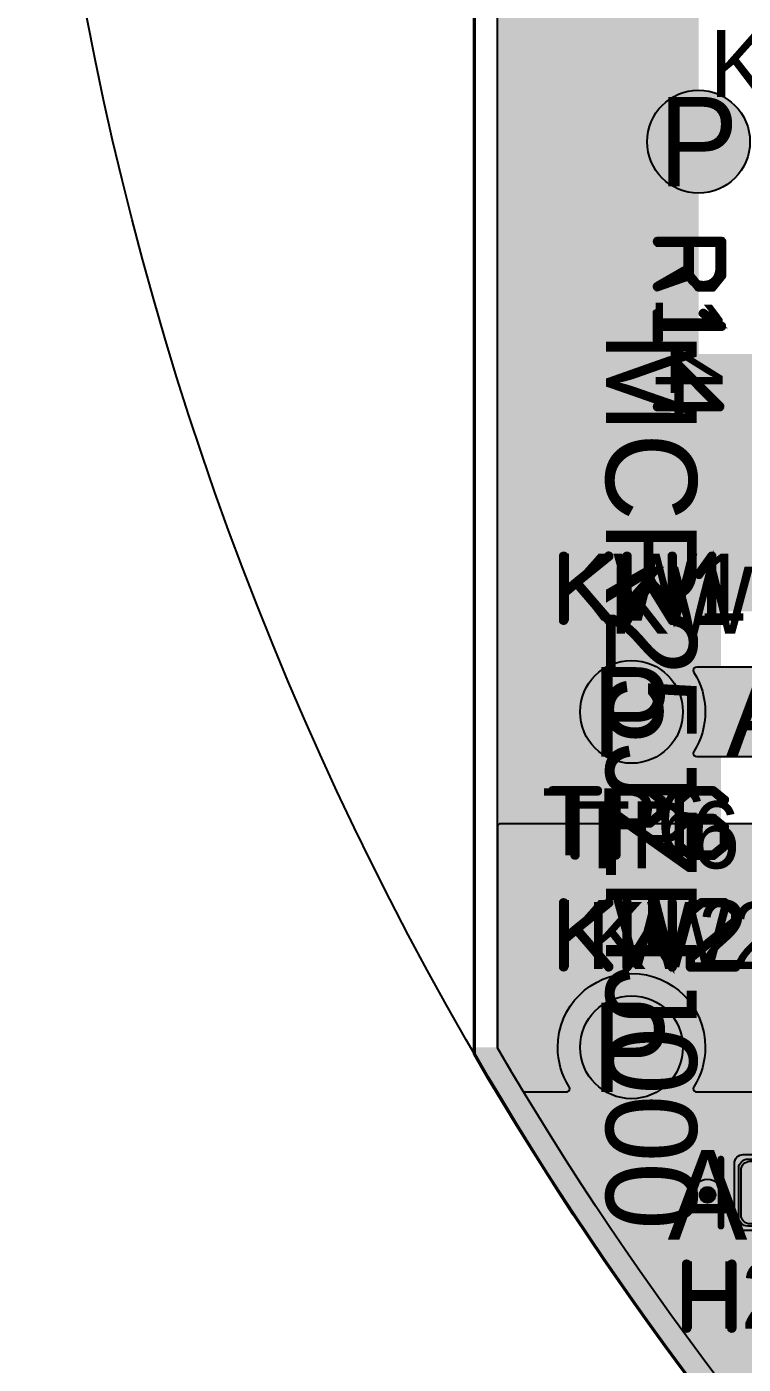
# Model space of a CAD drawing. Extents: x -74 to 89, y -130 to 74.
# Drawn here: x -74.03 to -58, y -44.09 to -14.18 of the extents above; entities that cross this region are included whole.
import ezdxf
from ezdxf.enums import TextEntityAlignment as Align

# ---------------------------------------------------------------- set-up
doc = ezdxf.new("R2010")
doc.units = 0
doc.header["$MEASUREMENT"] = 0
for name, color, linetype in [('ASSEMBLY_OUTLINES_TOP', 102, 'CONTINUOUS'), ('ASSEMBLY_PART_NUMBERS_TOP', 102, 'CONTINUOUS'), ('ASSEMBLY_REF_DES_TOP', 102, 'CONTINUOUS'), ('BOARD_OUTLINE', 10, 'CONTINUOUS'), ('DRILL_DRAWING', 21, 'CONTINUOUS'), ('GENERATED_SILKSCREEN_TOP', 140, 'CONTINUOUS'), ('MANUFACTURING_OUTLINES', 10, 'CONTINUOUS'), ('MOUNTING_HOLES_LAYER_BOT13', 42, 'CONTINUOUS'), ('MOUNTING_HOLES_LAYER_TOP', 42, 'CONTINUOUS'), ('PART_PADS_SMD_TOP', 150, 'CONTINUOUS'), ('PLANE_DATA_LAYER_BOTTOM', 230, 'CONTINUOUS'), ('PLANE_DATA_LAYER_TOP', 150, 'CONTINUOUS'), ('PLANE_SHAPES_LAYER_BOTTOM', 230, 'CONTINUOUS'), ('PLANE_SHAPES_LAYER_TOP', 150, 'CONTINUOUS'), ('ROUTE_BORDER', 151, 'CONTINUOUS'), ('SILKSCREEN_OUTLINES_TOP', 150, 'CONTINUOUS'), ('SILKSCREEN_REF_DES_TOP', 150, 'CONTINUOUS'), ('SOLDERMASK_PADS_TOP', 180, 'CONTINUOUS'), ('SOLDERPASTE_PADS_TOP', 180, 'CONTINUOUS'), ('TRACES_LAYER_TOP', 150, 'CONTINUOUS'), ('VIA_HOLES_LAYER_BOTTOM', 30, 'CONTINUOUS'), ('VIA_HOLES_LAYER_TOP', 30, 'CONTINUOUS'), ('VIA_PADS_LAYER_BOTTOM', 230, 'CONTINUOUS'), ('VIA_PADS_LAYER_TOP', 150, 'CONTINUOUS')]:
    doc.layers.add(name, color=color, linetype=linetype)
doc.styles.add('VERIBEST_GERBER_0', font='txt')

msp = doc.modelspace()

# ---------------------------------------------------------------- hatches: boundary and pattern name
at = {"layer": 'MOUNTING_HOLES_LAYER_BOT13'}
h = msp.add_hatch(color=256, dxfattribs=at)
edge = h.paths.add_edge_path()
edge.add_arc((-59, -16.75), 1.15, 0, 360)
h = msp.add_hatch(color=256, dxfattribs=at)
edge = h.paths.add_edge_path()
edge.add_arc((-60.5, -29.5), 1.15, 0, 360)
h = msp.add_hatch(color=256, dxfattribs=at)
edge = h.paths.add_edge_path()
edge.add_arc((-60.5, -37), 1.15, 0, 360)
at = {"layer": 'MOUNTING_HOLES_LAYER_TOP'}
h = msp.add_hatch(color=256, dxfattribs=at)
edge = h.paths.add_edge_path()
edge.add_arc((-59, -16.75), 1.15, 0, 360)
h = msp.add_hatch(color=256, dxfattribs=at)
edge = h.paths.add_edge_path()
edge.add_arc((-60.5, -29.5), 1.15, 0, 360)
h = msp.add_hatch(color=256, dxfattribs=at)
edge = h.paths.add_edge_path()
edge.add_arc((-60.5, -37), 1.15, 0, 360)
at = {"layer": 'PLANE_DATA_LAYER_BOTTOM'}
h = msp.add_hatch(color=256, dxfattribs=at)
h.paths.add_polyline_path([(-30, -45.4238, -0.414213562), (-30.0762, -45.5), (-38.999992, -45.5, 0.414213562), (-39, -45.500008), (-39, -53.999992, 0.414213562), (-38.999992, -54), (-37.076199, -54, -0.414213562), (-36.999999, -54.0762), (-36.999999, -63.375152, -0.579265375), (-37.114677, -63.440923, -0.129068366), (-63.489622, -37.03131, -0.132776077), (-63.5, -36.992919), (-63.5, -9.5), (-72.816526, -9.5, -0.37700099), (-72.892096, -9.43358, -0.002983456), (-72.999481, -8.56305, -0.029201915), (-73, -8.554172), (-73, 8.554164, -0.029201915), (-72.999481, 8.563042, -0.002983483), (-72.892095, 9.43358, -0.37700099), (-72.816525, 9.5), (-63.5, 9.5), (-63.5, 18.4238, -0.414213562), (-63.4238, 18.5), (-60.293417, 18.5, -0.414213562), (-60.217217, 18.4238), (-60.217217, 18.423799, -0.09675006), (-60.222818, 18.395125, 0.195333998), (-60.222818, 17.604875, -0.09675006), (-60.217217, 17.576201), (-60.217217, 17.5762, -0.414213562), (-60.293417, 17.5), (-60.499992, 17.5, 0.414213562), (-60.5, 17.499992), (-60.5, 13.823193, -0.130021935), (-60.509966, 13.785517, 0.264511518), (-60.509966, 11.214483, -0.130021935), (-60.5, 11.176807), (-60.5, 9.500008, 0.414213562), (-60.499992, 9.5), (-59.0762, 9.5, -0.414213562), (-59, 9.4238), (-59, -7.275483, -0.401337416), (-59.072836, -7.351609, 0.956789612), (-59.072836, -10.648391, -0.401337416), (-59, -10.724517), (-59, -11.025483, -0.401337416), (-59.072836, -11.101609, 0.956789612), (-59.072836, -14.398391, -0.401337416), (-59, -14.474517), (-59, -15.025483, -0.401337416), (-59.072836, -15.101609, 0.956789612), (-59.072836, -18.398391, -0.401337416), (-59, -18.474517), (-59, -21.499992, 0.414213562), (-58.999992, -21.5), (-30.0762, -21.5, -0.414213562), (-30, -21.5762)], flags=0)
h.paths.add_polyline_path([(-72, 0, -1), (-61, 0, -1)], flags=0)
h.paths.add_polyline_path([(-62.15, -37, -1), (-58.85, -37, -1)], flags=0)
h.paths.add_polyline_path([(-62.15, -29.5, -1), (-58.85, -29.5, -1)], flags=0)
h.paths.add_polyline_path([(-56.95, -37, -1), (-54.05, -37, -1)], flags=0)
h.paths.add_polyline_path([(-53.000008, -32, 0.414213562), (-53, -31.999992), (-53, -27.000008, 0.414213562), (-53.000008, -27), (-58.499992, -27, 0.414213562), (-58.5, -27.000008), (-58.5, -31.999992, 0.414213562), (-58.499992, -32), (-56.899, -32, -0.414213562), (-56.8228, -32.0762, -0.176313298), (-56.840625, -32.125178, 2.144389354), (-54.159375, -32.125178, -0.176313298), (-54.1772, -32.0762, -0.414213562), (-54.101, -32)], flags=0)
h.paths.add_polyline_path([(-52.25, -23.25, -1), (-49.25, -23.25, -1)], flags=0)
h.paths.add_polyline_path([(-42.500008, -41.5, 0.414213562), (-42.5, -41.499992), (-42.5, -36.000008, 0.414213562), (-42.500008, -36), (-51.499992, -36, 0.414213562), (-51.5, -36.000008), (-51.5, -41.499992, 0.414213562), (-51.499992, -41.5)], flags=0)
h.paths.add_polyline_path([(-42.500008, -34.5, 0.414213562), (-42.5, -34.499992), (-42.5, -28.500008, 0.414213562), (-42.500008, -28.5), (-51.499992, -28.5, 0.414213562), (-51.5, -28.500008), (-51.5, -34.499992, 0.414213562), (-51.499992, -34.5)], flags=0)
h.paths.add_polyline_path([(-51.8, -47, -1), (-42.2, -47, -1)], flags=0)
h.paths.add_polyline_path([(-41.75, -42.75, -1), (-39.25, -42.75, -1)], flags=0)
h.paths.add_polyline_path([(-36.85, -39.25, -1), (-33.85, -39.25, -1)], flags=0)
at = {"layer": 'PLANE_DATA_LAYER_TOP'}
for points in [[(-56.638658, -28.5762, 0.414213562), (-56.714858, -28.5), (-59.041796, -28.5, 0.414213562), (-59.117996, -28.5762), (-59.117996, -28.576201, 0.142119165), (-59.106166, -28.61698, -0.142120846), (-58.85, -29.5, -0.142120846), (-59.106166, -30.38302, 0.142119165), (-59.117996, -30.423799), (-59.117996, -30.4238, 0.414213562), (-59.041796, -30.5), (-56.714858, -30.5, 0.414213562), (-56.638658, -30.4238, 0.163979259), (-56.654203, -30.377677, -0.163980254), (-56.95, -29.500001), (-56.95, -29.5), (-56.95, -29.499999, -0.163980254), (-56.654203, -28.622323, 0.163979259)], [(-53.5, -32.0762, 0.414213562), (-53.5762, -32), (-54.101, -32, 0.414213562), (-54.1772, -32.0762, 0.176313298), (-54.159375, -32.125178, -0.176316155), (-53.75, -33.25, -1), (-57.25, -33.25, -0.176316155), (-56.840625, -32.125178, 0.176313298), (-56.8228, -32.0762, 0.414213562), (-56.899, -32), (-63.4238, -32, 0.414213562), (-63.5, -32.0762), (-63.5, -36.992918), (-63.5, -36.992919, 0.132776077), (-63.489622, -37.03131, 0.003685286), (-62.936862, -37.963158, 0.262819654), (-62.871613, -38), (-61.958204, -38, 0.414213562), (-61.882004, -37.9238), (-61.882004, -37.923799, 0.142119165), (-61.893834, -37.88302, -0.142120846), (-62.15, -37, -1), (-58.85, -37, -0.142120846), (-59.106166, -37.88302, 0.142119165), (-59.117996, -37.923799), (-59.117996, -37.9238, 0.414213562), (-59.041796, -38), (-56.714858, -38, 0.414213562), (-56.638658, -37.9238, 0.163979259), (-56.654203, -37.877677, -0.163980254), (-56.95, -37.000001), (-56.95, -37, -1), (-54.05, -37), (-54.05, -37.000001, -0.163980254), (-54.345797, -37.877677, 0.163979259), (-54.361342, -37.9238, 0.414213562), (-54.285142, -38), (-53.5762, -38, 0.414213562), (-53.5, -37.9238)]]:
    msp.add_hatch(color=256, dxfattribs=at).paths.add_polyline_path(points, flags=0)
at = {"layer": 'PLANE_SHAPES_LAYER_BOTTOM'}
h = msp.add_hatch(color=256, dxfattribs=at)
h.paths.add_polyline_path([(-30, -45.5), (-39, -45.5), (-39, -54), (-37, -54), (-37, -64.08588, -0.131652498), (-64.08588, -37), (-63.5, -37), (-63.5, -21.5), (-30, -21.5)], flags=0)
h.paths.add_polyline_path([(-58.5, -32), (-58.5, -27), (-53, -27), (-53, -32)], flags=16)
h.paths.add_polyline_path([(-51.5, -41.5), (-51.5, -36), (-42.5, -36), (-42.5, -41.5)], flags=16)
h.paths.add_polyline_path([(-51.5, -34.5), (-51.5, -28.5), (-42.5, -28.5), (-42.5, -34.5)], flags=16)
at = {"layer": 'VIA_HOLES_LAYER_BOTTOM'}
h = msp.add_hatch(color=256, dxfattribs=at)
edge = h.paths.add_edge_path()
edge.add_arc((-58.8, -40.3), 0.175, 0, 360)
at = {"layer": 'VIA_HOLES_LAYER_TOP'}
h = msp.add_hatch(color=256, dxfattribs=at)
edge = h.paths.add_edge_path()
edge.add_arc((-58.8, -40.3), 0.175, 0, 360)

# ---------------------------------------------------------------- linework, layer by layer
at = {"layer": 'ASSEMBLY_OUTLINES_TOP'}
msp.add_circle((0, 0), 74, dxfattribs=at)
at = {"layer": 'BOARD_OUTLINE'}
msp.add_lwpolyline([(62, -40.39802, -0.011944181), (60, -43.312816), (60, -43.312815, -0.105291747), (37.148351, -64), (10, -64), (10, -73.321211, -0.067878888), (-10, -73.321211), (-10, -64), (-37.148351, -64, -0.130474387), (-64, -37.148351), (-64, -10), (-73.321211, -10, -0.067878888), (-73.321211, 10), (-64, 10), (-64, 37.148351, -0.130474387), (-37.148351, 64), (-10, 64), (-10, 73.321211, -0.067878888), (10, 73.321211), (10, 64), (37.148351, 64, -0.105291747), (60, 43.312815), (60, 43.312816, -0.011944181), (62, 40.39802)], format="xyb", close=True, dxfattribs=at)
at = {"layer": 'GENERATED_SILKSCREEN_TOP', "const_width": 0.15}
for points in [[(-59.024, -20.0145), (-59.021, -20.019), (-59.0135, -20.0205), (-59.006, -20.025), (-58.9985, -20.025), (-58.6895, -20.025), (-58.682, -20.025), (-58.6775, -20.0205), (-58.673, -20.0205), (-58.6715, -20.019), (-58.67, -20.0175), (-58.6655, -20.0145), (-58.46, -19.7595), (-58.457, -19.752), (-58.4555, -19.7475), (-58.454, -19.74), (-58.454, -18.984), (-58.457, -18.9705), (-58.4645, -18.963), (-58.472, -18.954), (-58.484, -18.951), (-59.924, -18.951), (-59.936, -18.954), (-59.9435, -18.9615), (-59.948, -18.9705), (-59.9495, -18.981), (-59.948, -18.993), (-59.9435, -19.0035), (-59.936, -19.011), (-59.924, -19.014), (-59.234, -19.014), (-59.234, -19.719), (-59.933, -19.965), (-59.9435, -19.971), (-59.9495, -19.9815), (-59.951, -19.9935), (-59.948, -20.0025), (-59.942, -20.0115), (-59.9345, -20.019), (-59.9255, -20.0235), (-59.9135, -20.0205), (-59.2145, -19.7745), (-59.024, -20.0145)], [(-58.5155, -19.014), (-58.5155, -19.7325), (-58.7045, -19.965), (-58.9835, -19.965), (-59.174, -19.7325), (-59.174, -19.014), (-58.5155, -19.014)], [(-59.8925, -20.586), (-59.894, -20.574), (-59.9015, -20.568), (-59.912, -20.5635), (-59.924, -20.562), (-59.9345, -20.5635), (-59.945, -20.568), (-59.9525, -20.574), (-59.954, -20.586), (-59.954, -21.171), (-59.9525, -21.1815), (-59.945, -21.1905), (-59.9345, -21.195), (-59.924, -21.1965), (-59.912, -21.195), (-59.9015, -21.1905), (-59.894, -21.1815), (-59.8925, -21.171), (-59.8925, -20.907), (-58.484, -20.907), (-58.4735, -20.9055), (-58.466, -20.901), (-58.4615, -20.8935), (-58.46, -20.883), (-58.4585, -20.8755), (-58.4585, -20.868), (-58.4615, -20.862), (-58.4675, -20.856), (-58.8785, -20.5635), (-58.889, -20.559), (-58.898, -20.559), (-58.9085, -20.5635), (-58.916, -20.571), (-58.922, -20.58), (-58.925, -20.5905), (-58.922, -20.601), (-58.9145, -20.6085), (-58.5785, -20.8485), (-59.8925, -20.8485), (-59.8925, -20.586)], [(-59.924, -22.6455), (-59.9345, -22.647), (-59.9435, -22.6545), (-59.948, -22.665), (-59.9495, -22.6755), (-59.948, -22.686), (-59.9435, -22.695), (-59.9345, -22.7025), (-59.924, -22.7055), (-59.4695, -22.7055), (-59.4695, -22.776), (-59.4665, -22.7865), (-59.4605, -22.7955), (-59.45, -22.8), (-59.4395, -22.8015), (-59.4275, -22.8), (-59.417, -22.7955), (-59.4095, -22.7865), (-59.4065, -22.776), (-59.4065, -22.7055), (-58.526, -22.7055), (-58.5185, -22.704), (-58.5125, -22.701), (-58.5065, -22.6935), (-58.502, -22.686), (-58.499, -22.677), (-58.4975, -22.668), (-58.499, -22.6605), (-58.505, -22.653), (-59.4155, -21.7425), (-59.4245, -21.7365), (-59.4335, -21.7335), (-59.4425, -21.735), (-59.453, -21.741), (-59.4605, -21.744), (-59.465, -21.75), (-59.468, -21.756), (-59.4695, -21.7635), (-59.4695, -22.6455), (-59.924, -22.6455)], [(-59.4065, -21.8385), (-58.6025, -22.6455), (-59.4065, -22.6455), (-59.4065, -21.8385)], [(-60.987, -26.041), (-60.981, -26.032), (-60.9795, -26.0215), (-60.981, -26.0095), (-60.987, -26.0005), (-60.9945, -25.993), (-61.005, -25.9885), (-61.0095, -25.987), (-61.0155, -25.987), (-61.02, -25.9885), (-61.0245, -25.9915), (-61.986, -26.7745), (-61.986, -26.0155), (-61.989, -26.005), (-61.9965, -25.996), (-62.007, -25.9915), (-62.019, -25.99), (-62.0295, -25.9915), (-62.0385, -25.996), (-62.046, -26.005), (-62.049, -26.0155), (-62.049, -27.4555), (-62.046, -27.4675), (-62.0385, -27.475), (-62.0295, -27.4795), (-62.019, -27.481), (-62.007, -27.4795), (-61.9965, -27.475), (-61.989, -27.4675), (-61.986, -27.4555), (-61.986, -26.8525), (-61.737, -26.6515), (-61.0275, -27.475), (-61.023, -27.4795), (-61.0185, -27.4825), (-61.014, -27.484), (-61.0095, -27.484), (-60.999, -27.4795), (-60.99, -27.4735), (-60.9825, -27.466), (-60.978, -27.4555), (-60.978, -27.445), (-60.9795, -27.439), (-60.9825, -27.4345), (-61.692, -26.611), (-60.987, -26.041)], [(-60.6315, -27.4555), (-60.6285, -27.466), (-60.624, -27.472), (-60.615, -27.4765), (-60.606, -27.4795), (-60.5955, -27.4825), (-60.588, -27.4825), (-60.5805, -27.478), (-60.573, -27.4705), (-60.0945, -26.6935), (-59.6145, -27.4705), (-59.6085, -27.478), (-59.6025, -27.4825), (-59.5935, -27.4825), (-59.5845, -27.4795), (-59.574, -27.4765), (-59.565, -27.472), (-59.5605, -27.4645), (-59.559, -27.4555), (-59.559, -26.0155), (-59.562, -26.005), (-59.5695, -25.996), (-59.5785, -25.9915), (-59.589, -25.99), (-59.5995, -25.9915), (-59.61, -25.996), (-59.6175, -26.005), (-59.619, -26.0155), (-59.619, -27.346), (-60.0675, -26.6155), (-60.0735, -26.611), (-60.081, -26.608), (-60.087, -26.6065), (-60.0945, -26.6065), (-60.102, -26.6065), (-60.108, -26.608), (-60.114, -26.611), (-60.1215, -26.6155), (-60.5685, -27.346), (-60.5685, -26.0155), (-60.5715, -26.005), (-60.579, -25.996), (-60.5895, -25.9915), (-60.6015, -25.99), (-60.612, -25.9915), (-60.621, -25.996), (-60.6285, -26.005), (-60.6315, -26.0155), (-60.6315, -27.451), (-60.6315, -27.4555)], [(-58.9965, -27.424), (-59.0085, -27.427), (-59.0145, -27.433), (-59.019, -27.4435), (-59.0205, -27.4555), (-59.019, -27.466), (-59.0145, -27.4765), (-59.0085, -27.484), (-58.9965, -27.4855), (-58.4115, -27.4855), (-58.401, -27.484), (-58.392, -27.4765), (-58.3875, -27.466), (-58.386, -27.4555), (-58.3875, -27.4435), (-58.392, -27.433), (-58.401, -27.427), (-58.4115, -27.424), (-58.6755, -27.424), (-58.6755, -26.0155), (-58.677, -26.005), (-58.6815, -25.9975), (-58.689, -25.993), (-58.6995, -25.9915), (-58.707, -25.99), (-58.7145, -25.99), (-58.7205, -25.993), (-58.7265, -25.999), (-59.019, -26.41), (-59.0235, -26.4205), (-59.0235, -26.431), (-59.019, -26.44), (-59.0115, -26.4475), (-59.0025, -26.4535), (-58.992, -26.4565), (-58.986, -26.4565), (-58.9815, -26.455), (-58.974, -26.446), (-58.734, -26.11), (-58.734, -27.424), (-58.9965, -27.424)], [(-61.79275, -32.7055), (-61.79125, -32.716), (-61.78375, -32.725), (-61.77325, -32.7295), (-61.76275, -32.731), (-61.75225, -32.7295), (-61.74325, -32.725), (-61.73575, -32.716), (-61.73275, -32.7055), (-61.73275, -31.297), (-61.25725, -31.297), (-61.24675, -31.294), (-61.23775, -31.288), (-61.23325, -31.2775), (-61.23175, -31.267), (-61.23325, -31.255), (-61.23775, -31.2445), (-61.24675, -31.237), (-61.25725, -31.2355), (-62.26975, -31.2355), (-62.28025, -31.237), (-62.28775, -31.2445), (-62.29375, -31.255), (-62.29525, -31.267), (-62.29375, -31.2775), (-62.28775, -31.288), (-62.28025, -31.294), (-62.26975, -31.297), (-61.79275, -31.297), (-61.79275, -32.7055)], [(-59.81875, -31.8055), (-59.81425, -31.8025), (-59.81275, -31.795), (-59.80825, -31.7875), (-59.80825, -31.78), (-59.80825, -31.471), (-59.80825, -31.4635), (-59.81275, -31.459), (-59.81275, -31.4545), (-59.81425, -31.453), (-59.81575, -31.4515), (-59.81875, -31.4485), (-60.07375, -31.2415), (-60.08125, -31.2385), (-60.08725, -31.237), (-60.09325, -31.2355), (-60.84925, -31.2355), (-60.86275, -31.2385), (-60.87175, -31.246), (-60.87925, -31.255), (-60.88225, -31.2655), (-60.88225, -32.7055), (-60.87925, -32.7175), (-60.87175, -32.725), (-60.86275, -32.7295), (-60.85225, -32.731), (-60.84025, -32.7295), (-60.82975, -32.725), (-60.82225, -32.7175), (-60.81925, -32.7055), (-60.81925, -32.0155), (-60.09325, -32.0155), (-60.08275, -32.014), (-60.07825, -32.0125), (-60.07675, -32.0125), (-60.07375, -32.011), (-59.81875, -31.8055)], [(-60.81925, -31.297), (-60.10225, -31.297), (-59.86825, -31.486), (-59.86825, -31.765), (-60.10225, -31.9555), (-60.81925, -31.9555), (-60.81925, -31.297)], [(-58.65475, -31.2415), (-58.40275, -31.447), (-58.39525, -31.4545), (-58.39375, -31.4665), (-58.39525, -31.4755), (-58.39825, -31.483), (-58.40275, -31.489), (-58.41025, -31.495), (-58.41775, -31.4995), (-58.42525, -31.501), (-58.43275, -31.501), (-58.43875, -31.4965), (-58.68475, -31.297), (-59.17075, -31.297), (-59.40175, -31.486), (-59.40175, -32.0245), (-59.19775, -31.858), (-59.19175, -31.8565), (-59.18875, -31.855), (-59.18725, -31.855), (-59.18725, -31.8535), (-59.17975, -31.852), (-58.67425, -31.852), (-58.66825, -31.8535), (-58.66825, -31.855), (-58.66525, -31.855), (-58.66075, -31.8565), (-58.65625, -31.858), (-58.40275, -32.062), (-58.40125, -32.0665), (-58.39825, -32.068), (-58.39675, -32.0695), (-58.39675, -32.0725), (-58.39375, -32.083), (-58.39225, -32.0875), (-58.39225, -32.5), (-58.39375, -32.5075), (-58.39675, -32.5135), (-58.39825, -32.5195), (-58.40275, -32.524), (-58.65475, -32.7295), (-58.66225, -32.7325), (-58.66375, -32.734), (-58.66675, -32.734), (-58.66975, -32.7355), (-58.67125, -32.7355), (-58.67425, -32.7355), (-59.17975, -32.7355), (-59.18575, -32.734), (-59.19175, -32.7325), (-59.19775, -32.7295), (-59.44975, -32.524), (-59.45275, -32.521), (-59.45575, -32.5195), (-59.45875, -32.515), (-59.46175, -32.5045), (-59.46325, -32.5), (-59.46325, -31.471), (-59.46175, -31.4635), (-59.45875, -31.4575), (-59.45575, -31.4545), (-59.45275, -31.4515), (-59.44975, -31.447), (-59.19775, -31.2415), (-59.19175, -31.24), (-59.18725, -31.2385), (-59.18575, -31.237), (-59.17975, -31.2355), (-58.67425, -31.2355), (-58.66825, -31.237), (-58.66675, -31.237), (-58.66525, -31.2385), (-58.66075, -31.24), (-58.65475, -31.2415)], [(-59.40175, -32.1025), (-59.40175, -32.485), (-59.17075, -32.674), (-58.68625, -32.674), (-58.45225, -32.485), (-58.45225, -32.1025), (-58.68625, -31.912), (-59.17075, -31.912), (-59.40175, -32.1025)], [(-60.98775, -33.791), (-60.98175, -33.782), (-60.98025, -33.7715), (-60.98175, -33.7595), (-60.98775, -33.7505), (-60.99525, -33.743), (-61.00575, -33.7385), (-61.01025, -33.737), (-61.01625, -33.737), (-61.02075, -33.7385), (-61.02525, -33.7415), (-61.98675, -34.5245), (-61.98675, -33.7655), (-61.98975, -33.755), (-61.99725, -33.746), (-62.00775, -33.7415), (-62.01975, -33.74), (-62.03025, -33.7415), (-62.03925, -33.746), (-62.04675, -33.755), (-62.04975, -33.7655), (-62.04975, -35.2055), (-62.04675, -35.2175), (-62.03925, -35.225), (-62.03025, -35.2295), (-62.01975, -35.231), (-62.00775, -35.2295), (-61.99725, -35.225), (-61.98975, -35.2175), (-61.98675, -35.2055), (-61.98675, -34.6025), (-61.73775, -34.4015), (-61.02825, -35.225), (-61.02375, -35.2295), (-61.01925, -35.2325), (-61.01475, -35.234), (-61.01025, -35.234), (-60.99975, -35.2295), (-60.99075, -35.2235), (-60.98325, -35.216), (-60.97875, -35.2055), (-60.97875, -35.195), (-60.98025, -35.189), (-60.98325, -35.1845), (-61.69275, -34.361), (-60.98775, -33.791)], [(-60.63225, -35.2055), (-60.62925, -35.216), (-60.62475, -35.222), (-60.61575, -35.2265), (-60.60675, -35.2295), (-60.59625, -35.2325), (-60.58875, -35.2325), (-60.58125, -35.228), (-60.57375, -35.2205), (-60.09525, -34.4435), (-59.61525, -35.2205), (-59.60925, -35.228), (-59.60325, -35.2325), (-59.59425, -35.2325), (-59.58525, -35.2295), (-59.57475, -35.2265), (-59.56575, -35.222), (-59.56125, -35.2145), (-59.55975, -35.2055), (-59.55975, -33.7655), (-59.56275, -33.755), (-59.57025, -33.746), (-59.57925, -33.7415), (-59.58975, -33.74), (-59.60025, -33.7415), (-59.61075, -33.746), (-59.61825, -33.755), (-59.61975, -33.7655), (-59.61975, -35.096), (-60.06825, -34.3655), (-60.07425, -34.361), (-60.08175, -34.358), (-60.08775, -34.3565), (-60.09525, -34.3565), (-60.10275, -34.3565), (-60.10875, -34.358), (-60.11475, -34.361), (-60.12225, -34.3655), (-60.56925, -35.096), (-60.56925, -33.7655), (-60.57225, -33.755), (-60.57975, -33.746), (-60.59025, -33.7415), (-60.60225, -33.74), (-60.61275, -33.7415), (-60.62175, -33.746), (-60.62925, -33.755), (-60.63225, -33.7655), (-60.63225, -35.201), (-60.63225, -35.2055)], [(-58.40475, -33.7415), (-58.15275, -33.947), (-58.14825, -33.9545), (-58.14675, -33.9605), (-58.14375, -33.965), (-58.14225, -33.971), (-58.14225, -34.1765), (-58.14375, -34.1825), (-58.14675, -34.1915), (-58.14825, -34.199), (-58.15275, -34.202), (-59.15175, -35.0135), (-59.15175, -35.174), (-58.17225, -35.174), (-58.16175, -35.177), (-58.15275, -35.183), (-58.14825, -35.1935), (-58.14675, -35.2055), (-58.14825, -35.216), (-58.15275, -35.2265), (-58.16175, -35.2325), (-58.17225, -35.2355), (-59.18325, -35.2355), (-59.19525, -35.2325), (-59.20275, -35.225), (-59.21025, -35.2175), (-59.21325, -35.2055), (-59.21325, -35), (-59.21175, -34.9955), (-59.20875, -34.985), (-59.20575, -34.9805), (-59.20275, -34.9775), (-59.19975, -34.9745), (-58.20225, -34.1615), (-58.20225, -33.986), (-58.43625, -33.797), (-58.92075, -33.797), (-59.16525, -33.9965), (-59.17575, -33.9995), (-59.18625, -33.998), (-59.19525, -33.9935), (-59.20125, -33.9845), (-59.20725, -33.9755), (-59.20875, -33.965), (-59.20875, -33.959), (-59.20725, -33.9545), (-59.19975, -33.947), (-58.94775, -33.7415), (-58.94175, -33.74), (-58.93725, -33.7385), (-58.93575, -33.737), (-58.92975, -33.7355), (-58.42425, -33.7355), (-58.41825, -33.737), (-58.41675, -33.737), (-58.41525, -33.7385), (-58.41075, -33.74), (-58.40475, -33.7415)], [(-59.299, -43.2855), (-59.296, -43.2975), (-59.2885, -43.305), (-59.2795, -43.3095), (-59.269, -43.311), (-59.257, -43.3095), (-59.2465, -43.305), (-59.239, -43.2975), (-59.236, -43.2855), (-59.236, -42.5955), (-58.2865, -42.5955), (-58.2865, -43.2855), (-58.285, -43.2975), (-58.2775, -43.305), (-58.267, -43.3095), (-58.2565, -43.311), (-58.246, -43.3095), (-58.237, -43.305), (-58.2295, -43.2975), (-58.2265, -43.2855), (-58.2265, -41.8455), (-58.2295, -41.835), (-58.237, -41.826), (-58.246, -41.8215), (-58.2565, -41.82), (-58.267, -41.8215), (-58.2775, -41.826), (-58.285, -41.835), (-58.2865, -41.8455), (-58.2865, -42.5355), (-59.236, -42.5355), (-59.236, -41.8455), (-59.239, -41.835), (-59.2465, -41.826), (-59.257, -41.8215), (-59.269, -41.82), (-59.2795, -41.8215), (-59.2885, -41.826), (-59.296, -41.835), (-59.299, -41.8455), (-59.299, -43.2855)]]:
    msp.add_lwpolyline(points, dxfattribs=at)
for points in [[(-58.499995, -39.998965, 0.000008319), (-58.500005, -39.998955), (-58.500005, -39.5, -1), (-58.499995, -39.5), (-58.499995, -39.998965)], [(-58.499995, -41, -1), (-58.500005, -41), (-58.500005, -40.601045, 0.000008319), (-58.499995, -40.601035), (-58.499995, -41)]]:
    msp.add_lwpolyline(points, format="xyb", dxfattribs=at)
at = {"layer": 'MANUFACTURING_OUTLINES'}
msp.add_lwpolyline([(-37.161102, -64.021968, -0.130474388), (-64.021968, -37.161102, -0.132241555), (-64.0254, -37.148351), (-64.0254, -10.0254), (-73.321211, -10.0254, -0.375051504), (-73.346378, -10.003432, -0.067878885), (-73.346378, 10.003432, -0.375051504), (-73.321211, 10.0254), (-64.0254, 10.0254), (-64.0254, 37.148351, -0.132241555), (-64.021968, 37.161102, -0.130474388), (-37.161102, 64.021968, -0.132241555), (-37.148351, 64.0254), (-10.0254, 64.0254), (-10.0254, 73.321211, -0.375051504), (-10.003432, 73.346378, -0.067878885), (10.003432, 73.346378, -0.375051504), (10.0254, 73.321211), (10.0254, 64.0254), (37.148351, 64.0254, -0.132241555)], format="xyb", dxfattribs=at)
at = {"layer": 'MOUNTING_HOLES_LAYER_BOT13'}
for centre in [(-59, -16.75), (-60.5, -29.5), (-60.5, -37)]:
    msp.add_circle(centre, 1.15, dxfattribs=at)
at = {"layer": 'MOUNTING_HOLES_LAYER_TOP'}
for centre in [(-59, -16.75), (-60.5, -29.5), (-60.5, -37)]:
    msp.add_circle(centre, 1.15, dxfattribs=at)
at = {"layer": 'PART_PADS_SMD_TOP'}
msp.add_lwpolyline([(-57, -39.5, -0.414213562), (-56.8, -39.7), (-56.8, -40.8, -0.414213562), (-57, -41), (-57.9, -41, -0.414213562), (-58.1, -40.8), (-58.1, -39.7, -0.414213562), (-57.9, -39.5)], format="xyb", close=True, dxfattribs=at)
at = {"layer": 'PLANE_DATA_LAYER_TOP'}
msp.add_lwpolyline([(-56.638658, -28.5762, 0.414213562), (-56.714858, -28.5), (-59.041796, -28.5, 0.414213562), (-59.117996, -28.5762), (-59.117996, -28.576201, 0.142119165), (-59.106166, -28.61698, -0.142120846), (-58.85, -29.5, -0.142120846), (-59.106166, -30.38302, 0.142119165), (-59.117996, -30.423799), (-59.117996, -30.4238, 0.414213562), (-59.041796, -30.5), (-56.714858, -30.5, 0.414213562), (-56.638658, -30.4238, 0.163979259), (-56.654203, -30.377677, -0.163980255), (-56.95, -29.500001), (-56.95, -29.5), (-56.95, -29.499999, -0.163980255), (-56.654203, -28.622323, 0.163979259)], format="xyb", close=True, dxfattribs=at)
msp.add_lwpolyline([(-56.899, -32), (-63.4238, -32, 0.414213562), (-63.5, -32.0762), (-63.5, -36.992918), (-63.5, -36.992919, 0.132776077), (-63.489622, -37.03131, 0.003685286), (-62.936862, -37.963158, 0.262819654), (-62.871613, -38), (-61.958204, -38, 0.414213562), (-61.882004, -37.9238), (-61.882004, -37.923799, 0.142119165), (-61.893834, -37.88302, -0.142120846), (-62.15, -37, -1), (-58.85, -37, -0.142120846), (-59.106166, -37.88302, 0.142119165), (-59.117996, -37.923799), (-59.117996, -37.9238, 0.414213562), (-59.041796, -38), (-56.714858, -38, 0.414213562)], format="xyb", dxfattribs=at)
at = {"layer": 'PLANE_SHAPES_LAYER_BOTTOM'}
msp.add_solid([(-63.5, -21.5), (-59, -21.5), (-63.5, 9.5), (-59, 9.5)], dxfattribs=at)
at = {"layer": 'PLANE_SHAPES_LAYER_TOP'}
for points in [[(-62, -30.5), (-54.5, -30.5), (-62, -28.5), (-54.5, -28.5)], [(-63.5, -38), (-53.5, -38), (-63.5, -32), (-53.5, -32)]]:
    msp.add_solid(points, dxfattribs=at)
at = {"layer": 'ROUTE_BORDER'}
msp.add_lwpolyline([(61.5, -40.249224, -0.116408926), (37.013511, -63.5), (9.5, -63.5), (9.5, -72.883469, -0.064898038), (-9.5, -72.883469), (-9.5, -63.5), (-37.013511, -63.5, -0.129544758), (-63.5, -37.013511), (-63.5, -9.5), (-72.883469, -9.5, -0.064898039), (-72.883468, 9.5), (-63.5, 9.5), (-63.5, 37.013508, -0.129544778), (-37.013506, 63.5), (-9.5, 63.5), (-9.5, 72.883466, -0.064898038), (9.5, 72.883466), (9.5, 64), (36.142076, 64, -0.119873966), (61.5, 40.249221)], format="xyb", close=True, dxfattribs=at)
at = {"layer": 'SILKSCREEN_OUTLINES_TOP', "const_width": 0.15}
msp.add_lwpolyline([(-58.5, -41), (-58.5, -39.5)], dxfattribs=at)
at = {"layer": 'SOLDERMASK_PADS_TOP'}
msp.add_lwpolyline([(-56.9, -39.4, -0.414213562), (-56.7, -39.6), (-56.7, -40.9, -0.414213562), (-56.9, -41.1), (-58, -41.1, -0.414213562), (-58.2, -40.9), (-58.2, -39.6, -0.414213562), (-58, -39.4)], format="xyb", close=True, dxfattribs=at)
at = {"layer": 'SOLDERPASTE_PADS_TOP'}
msp.add_lwpolyline([(-57.05, -39.55, -0.414213562), (-56.85, -39.75), (-56.85, -40.75, -0.414213562), (-57.05, -40.95), (-57.85, -40.95, -0.414213562), (-58.05, -40.75), (-58.05, -39.75, -0.414213562), (-57.85, -39.55)], format="xyb", close=True, dxfattribs=at)
at = {"layer": 'TRACES_LAYER_TOP'}
for points, const_width in [([(-59.25, 16), (-60.7, 16), (-62.156316, 14.543684), (-62.156316, 8.924888), (-59.588861, 6.357433), (-59.588861, -4.404697), (-61.964274, -6.78011), (-61.964274, -22.820878), (-58.285152, -26.5), (-55.4, -26.5)], 1.5), ([(-58.8, -40.3), (-58.75, -40.25), (-57.45, -40.25)], 0.5)]:
    msp.add_lwpolyline(points, dxfattribs=dict(at, const_width=const_width))
at = {"layer": 'VIA_HOLES_LAYER_BOTTOM'}
msp.add_circle((-58.8, -40.3), 0.175, dxfattribs=at)
at = {"layer": 'VIA_HOLES_LAYER_TOP'}
msp.add_circle((-58.8, -40.3), 0.175, dxfattribs=at)
at = {"layer": 'VIA_PADS_LAYER_BOTTOM'}
msp.add_circle((-58.8, -40.3), 0.35, dxfattribs=at)
at = {"layer": 'VIA_PADS_LAYER_TOP'}
msp.add_circle((-58.8, -40.3), 0.35, dxfattribs=at)

# ---------------------------------------------------------------- texts
at = {"layer": 'ASSEMBLY_PART_NUMBERS_TOP', "style": 'VERIBEST_GERBER_0'}
msp.add_text('MCR25JZHJ000', height=2.032, rotation=270, dxfattribs=at).set_placement((-59.04, -21), align=Align.TOP_LEFT)
at = {"layer": 'ASSEMBLY_REF_DES_TOP', "style": 'VERIBEST_GERBER_0'}
for s, p in [('KW5', (-58.75, -14.25)), ('KW1', (-61, -26.25)), ('TP6', (-61.75, -31.5)), ('KW2', (-61.5, -33.75))]:
    msp.add_text(s, height=1.5, dxfattribs=at).set_placement(p, align=Align.TOP_LEFT)
at = {"layer": 'DRILL_DRAWING', "style": 'VERIBEST_GERBER_0'}
for s, p in [('P', (-59, -16.75)), ('P', (-60.5, -29.5)), ('A', (-57.5, -29.5)), ('P', (-60.5, -37)), ('A', (-58.8, -40.3))]:
    msp.add_text(s, height=2, dxfattribs=at).set_placement(p, align=Align.MIDDLE_CENTER)
at = {"layer": 'SILKSCREEN_REF_DES_TOP', "style": 'VERIBEST_GERBER_0'}
msp.add_text('R14', height=1.5, rotation=270, dxfattribs=at).set_placement((-58.46, -18.75), align=Align.TOP_LEFT)
for s, p in [('KW1', (-62.25, -25.96)), ('TP6', (-62.5, -31.21)), ('KW2', (-62.25, -33.71)), ('H2', (-59.5, -41.79))]:
    msp.add_text(s, height=1.5, dxfattribs=at).set_placement(p, align=Align.TOP_LEFT)

doc.saveas('drawing.dxf')
